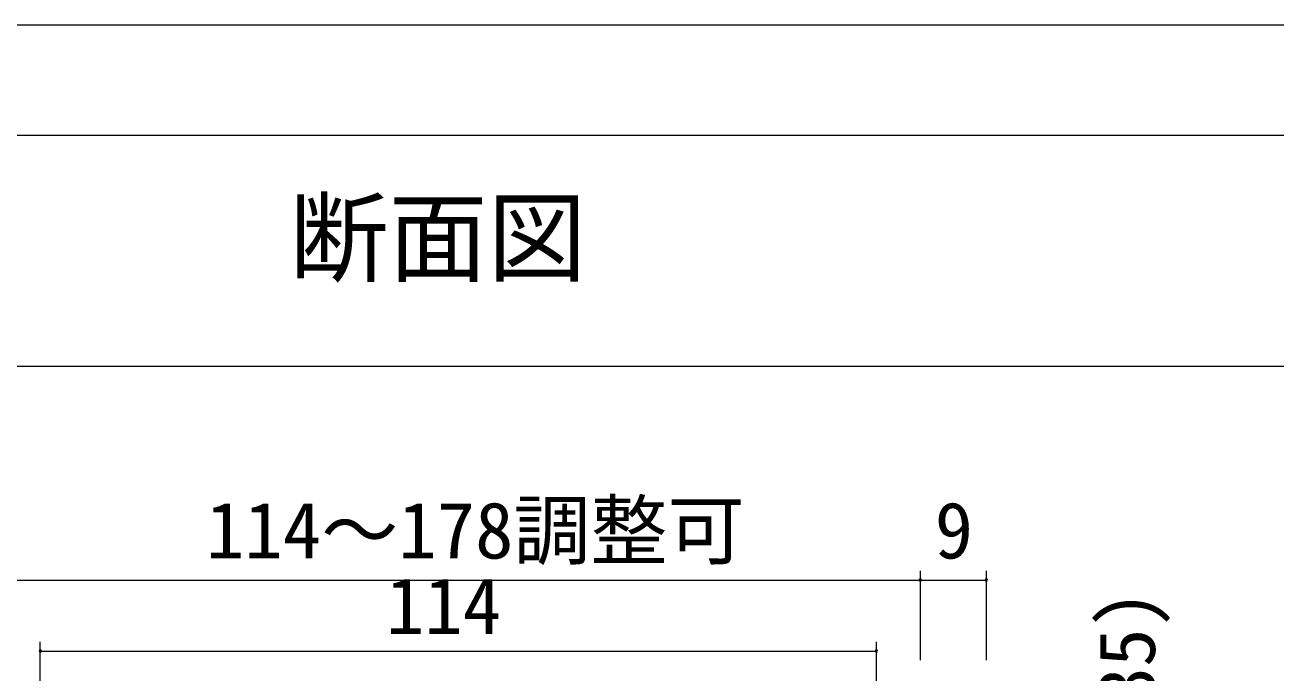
# Model space of a CAD drawing. Units: millimetres on the paper, enlarged 10 times, with parts at other scales. Extents: x -2000 to 2000, y -1385 to 1385.
# Drawn here: x -982 to -413, y 1091 to 1385 of the extents above; entities that cross this region are included whole.
import ezdxf
from ezdxf.enums import TextEntityAlignment as Align

# ---------------------------------------------------------------- set-up
doc = ezdxf.new("R2010")
doc.units = ezdxf.units.MM
doc.header["$LTSCALE"] = 10
for name, color, linetype, lineweight in [('1-0_H-SYM', 7, 'Continuous', 20), ('1-1_0', 7, 'Continuous', 20), ('2-0_18', 7, 'Continuous', 20)]:
    doc.layers.add(name, color=color, linetype=linetype, lineweight=lineweight)
doc.styles.add('ＭＳ ゴシック', font='')
doc.styles.get('ＭＳ ゴシック').set_extended_font_data('MS Gothic')

msp = doc.modelspace()

# ---------------------------------------------------------------- linework, layer by layer
at = {"layer": '1-0_H-SYM'}
for p, q in [((-1950, 1335), (380, 1335)), ((-1950, 1335), (380, 1335)), ((-1950, 1230), (380, 1230)), ((-1950, 1230), (380, 1230))]:
    msp.add_line(p, q, dxfattribs=at)
at = {"layer": '1-1_0'}
for p, q in [((-1950, 1335), (380, 1335)), ((-1950, 1230), (380, 1230))]:
    msp.add_line(p, q, dxfattribs=at)
msp.add_lwpolyline([(2000, -1385), (2000, 1385), (-2000, 1385), (-2000, -1385)], dxfattribs=at)
at = {"layer": '2-0_18', "color": 4, "lineweight": 9}
for p, q in [((-995, 1132.75), (-575, 1132.75)), ((-575, 1096.34), (-575, 1136.92)), ((-575, 1132.75), (-545, 1132.75)), ((-545, 1096.34), (-545, 1136.92)), ((-975, 1068.24), (-975, 1104.66)), ((-595, 1068.24), (-595, 1104.66)), ((-975, 1100.49), (-595, 1100.49))]:
    msp.add_line(p, q, dxfattribs=at)
for centre, start, end in [((-575, 1132.75), 0, 180), ((-575, 1132.75), 180, 0), ((-545, 1132.75), 0, 180), ((-545, 1132.75), 180, 0), ((-975, 1100.49), 0, 180), ((-975, 1100.49), 180, 0), ((-595, 1100.49), 0, 180), ((-595, 1100.49), 180, 0)]:
    msp.add_arc(centre, 0.521, start, end, dxfattribs=at)

# ---------------------------------------------------------------- texts
at = {"layer": '1-1_0', "style": 'ＭＳ ゴシック'}
msp.add_text('断面図', height=32.99, dxfattribs=at).set_placement((-861.74, 1261.98), align=Align.BOTTOM_LEFT)
at = {"layer": '2-0_18', "style": 'ＭＳ ゴシック'}
for s, p in [('114～178調整可', (-899.67, 1134.84)), ('9', (-568.5, 1134.84)), ('114', (-817.89, 1100.49))]:
    msp.add_text(s, height=25.66, dxfattribs=at).set_placement(p, align=Align.BOTTOM_LEFT)
msp.add_text('24(35)', height=25.66, rotation=90, dxfattribs=at).set_placement((-460.67, 1023.45), align=Align.BOTTOM_LEFT)

doc.saveas('drawing.dxf')
